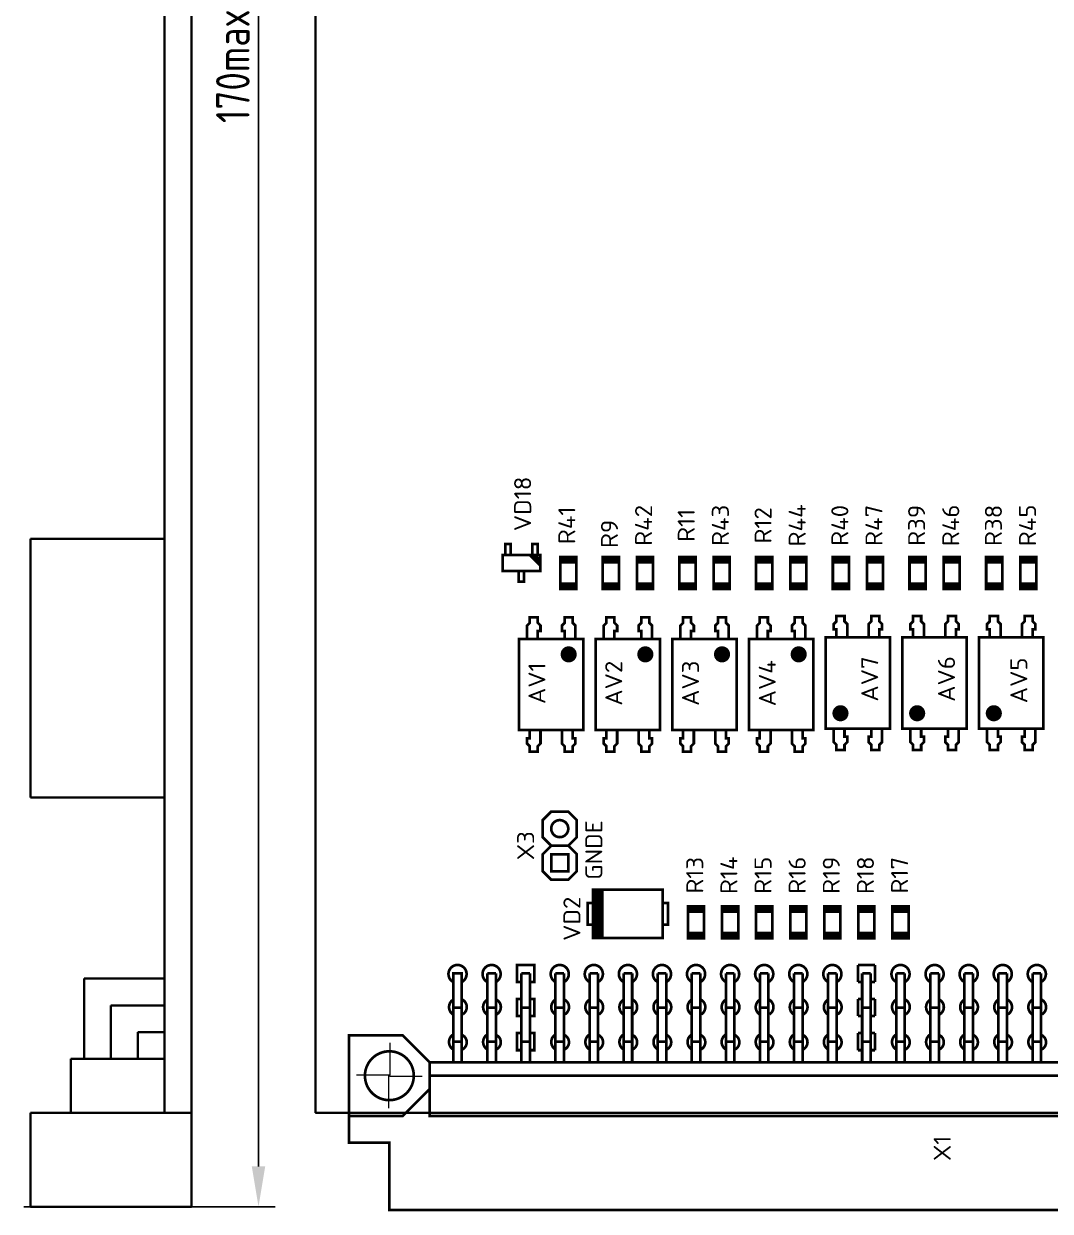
# Model space of a CAD drawing. Header units: millimetres. Extents: x 327 to 592, y -3056 to -2879.
# Drawn here: x 330.5 to 407, y -3056.3 to -2967.8 of the extents above; entities that cross this region are included whole.
import ezdxf
from ezdxf.enums import TextEntityAlignment as Align

# ---------------------------------------------------------------- set-up
doc = ezdxf.new("R2010")
doc.units = ezdxf.units.MM
for name, color, linetype, lineweight in [('BOARD', 173, 'Continuous', 35), ('TOP', 7, 'Continuous', 35), ('РАЗМЕРЫ', 7, 'Continuous', 25)]:
    doc.layers.add(name, color=color, linetype=linetype, lineweight=lineweight)
doc.styles.get("Standard").update_dxf_attribs({"font": 'txt.shx'})
doc.styles.add('ГОСТ 2.304', font='CS_Gost2304.shx')
doc.dimstyles.new('ЕСКД', dxfattribs={"dimscale": 0, "dimtxt": 3, "dimasz": 3, "dimexe": 1.25, "dimexo": 0, "dimtad": 1, "dimtoh": 1, "dimdec": 1, "dimrnd": 0.5, "dimtxsty": 'ГОСТ 2.304', "dimcen": 5, "dimadec": 3, "dimazin": 2, "dimtfac": 0.75, "dimtdec": 4, "dimtmove": 1, "dimatfit": 3, "dimfxl": 1, "dimtolj": 1, "dimarcsym": 0})

# ---------------------------------------------------------------- blocks, each defined once
blk = doc.blocks.new('*D30')
at = {"layer": 'Defpoints', "color": 0}
for p in [(330.5, -2886), (330.5, -3056), (348, -3056)]:
    blk.add_point(p, dxfattribs=at)
at = {"layer": 'РАЗМЕРЫ', "color": 0, "lineweight": -2}
for p, q in [((330.5, -2886), (349.25, -2886)), ((348, -2889), (348, -3053)), ((330.5, -3056), (349.25, -3056))]:
    blk.add_line(p, q, dxfattribs=at)
at = {"layer": 'РАЗМЕРЫ', "color": 0}
for points in [[(348.5, -2889), (347.5, -2889), (348, -2886)], [(347.5, -3053), (348.5, -3053), (348, -3056)]]:
    blk.add_solid(points, dxfattribs=at)
at = {"layer": 'РАЗМЕРЫ', "color": 0, "insert": (346.086, -2971), "char_height": 2.5, "attachment_point": 5, "rotation": 90, "style": 'ГОСТ 2.304'}
blk.add_mtext('\\A1;170max', dxfattribs=at)

msp = doc.modelspace()

# ---------------------------------------------------------------- linework, layer by layer
at = {"layer": 'BOARD'}
msp.add_lwpolyline([(343, -3049), (341, -3049), (341, -2889), (343, -2889)], close=True, dxfattribs=at)
msp.add_lwpolyline([(563.266, -2889), (585.503, -2889), (585.503, -3049), (352.253, -3049), (352.253, -2889), (487.533, -2889)], dxfattribs=at)
at = {"layer": 'TOP'}
for p, q in [((341, -3006.235), (331, -3006.235)), ((331, -3006.235), (331, -3025.51)), ((331, -3025.51), (341, -3025.51)), ((335, -3044.971), (335, -3039)), ((335, -3039), (341, -3039)), ((337, -3044.971), (337, -3041)), ((337, -3041), (341, -3041)), ((339, -3044.971), (339, -3043)), ((339, -3043), (341, -3043)), ((341, -3044.971), (334, -3044.971)), ((334, -3044.971), (334, -3049)), ((341, -3049), (331, -3049)), ((331, -3049), (331, -3056)), ((343, -3056), (343, -3049)), ((331, -3056), (343, -3056))]:
    msp.add_line(p, q, dxfattribs=at)
for points, const_width in [([(366.798, -3007.42), (366.798, -3006.62), (366.398, -3006.62), (366.398, -3007.42)], 0.2), ([(368.998, -3008.02), (368.398, -3007.42), (368.398, -3006.62), (368.798, -3006.62), (368.798, -3007.42)], 0.2), ([(366.198, -3008.62), (367.398, -3008.62), (367.398, -3009.42), (367.798, -3009.42), (367.798, -3008.62), (368.998, -3008.62), (368.998, -3007.42), (366.198, -3007.42), (366.198, -3008.62)], 0.2), ([(368.198, -3007.42), (368.998, -3008.22)], 0.2), ([(368.598, -3007.42), (368.998, -3007.82)], 0.2), ([(370.488, -3009.975), (371.688, -3009.975), (371.688, -3007.575), (370.488, -3007.575), (370.488, -3009.975)], 0.2), ([(371.688, -3007.775), (370.488, -3007.775)], 0.2), ([(371.688, -3007.975), (370.488, -3007.975)], 0.2), ([(373.663, -3009.975), (374.863, -3009.975), (374.863, -3007.575), (373.663, -3007.575), (373.663, -3009.975)], 0.2), ([(374.863, -3007.775), (373.663, -3007.775)], 0.2), ([(374.863, -3007.975), (373.663, -3007.975)], 0.2), ([(376.203, -3009.975), (377.403, -3009.975), (377.403, -3007.575), (376.203, -3007.575), (376.203, -3009.975)], 0.2), ([(377.403, -3007.775), (376.203, -3007.775)], 0.2), ([(377.403, -3007.975), (376.203, -3007.975)], 0.2), ([(379.378, -3009.975), (380.578, -3009.975), (380.578, -3007.575), (379.378, -3007.575), (379.378, -3009.975)], 0.2), ([(380.578, -3007.775), (379.378, -3007.775)], 0.2), ([(380.578, -3007.975), (379.378, -3007.975)], 0.2), ([(381.918, -3009.975), (383.118, -3009.975), (383.118, -3007.575), (381.918, -3007.575), (381.918, -3009.975)], 0.2), ([(383.118, -3007.775), (381.918, -3007.775)], 0.2), ([(383.118, -3007.975), (381.918, -3007.975)], 0.2), ([(385.093, -3009.975), (386.293, -3009.975), (386.293, -3007.575), (385.093, -3007.575), (385.093, -3009.975)], 0.2), ([(386.293, -3007.775), (385.093, -3007.775)], 0.2), ([(386.293, -3007.975), (385.093, -3007.975)], 0.2), ([(387.633, -3009.975), (388.833, -3009.975), (388.833, -3007.575), (387.633, -3007.575), (387.633, -3009.975)], 0.2), ([(388.833, -3007.775), (387.633, -3007.775)], 0.2), ([(388.833, -3007.975), (387.633, -3007.975)], 0.2), ([(392.008, -3007.575), (390.808, -3007.575), (390.808, -3009.975), (392.008, -3009.975), (392.008, -3007.575)], 0.2), ([(390.808, -3007.775), (392.008, -3007.775)], 0.2), ([(390.808, -3007.975), (392.008, -3007.975)], 0.2), ([(394.548, -3007.575), (393.348, -3007.575), (393.348, -3009.975), (394.548, -3009.975), (394.548, -3007.575)], 0.2), ([(393.348, -3007.775), (394.548, -3007.775)], 0.2), ([(393.348, -3007.975), (394.548, -3007.975)], 0.2), ([(397.723, -3007.575), (396.523, -3007.575), (396.523, -3009.975), (397.723, -3009.975), (397.723, -3007.575)], 0.2), ([(396.523, -3007.775), (397.723, -3007.775)], 0.2), ([(396.523, -3007.975), (397.723, -3007.975)], 0.2), ([(400.263, -3007.575), (399.063, -3007.575), (399.063, -3009.975), (400.263, -3009.975), (400.263, -3007.575)], 0.2), ([(399.063, -3007.775), (400.263, -3007.775)], 0.2), ([(399.063, -3007.975), (400.263, -3007.975)], 0.2), ([(403.438, -3007.575), (402.238, -3007.575), (402.238, -3009.975), (403.438, -3009.975), (403.438, -3007.575)], 0.2), ([(402.238, -3007.775), (403.438, -3007.775)], 0.2), ([(402.238, -3007.975), (403.438, -3007.975)], 0.2), ([(405.978, -3007.575), (404.778, -3007.575), (404.778, -3009.975), (405.978, -3009.975), (405.978, -3007.575)], 0.2), ([(404.778, -3007.775), (405.978, -3007.775)], 0.2), ([(404.778, -3007.975), (405.978, -3007.975)], 0.2), ([(367.798, -3008.62), (367.398, -3008.62)], 0.2), ([(371.688, -3009.575), (370.488, -3009.575)], 0.2), ([(371.688, -3009.775), (370.488, -3009.775)], 0.2), ([(374.863, -3009.575), (373.663, -3009.575)], 0.2), ([(374.863, -3009.775), (373.663, -3009.775)], 0.2), ([(377.403, -3009.575), (376.203, -3009.575)], 0.2), ([(377.403, -3009.775), (376.203, -3009.775)], 0.2), ([(380.578, -3009.575), (379.378, -3009.575)], 0.2), ([(380.578, -3009.775), (379.378, -3009.775)], 0.2), ([(383.118, -3009.575), (381.918, -3009.575)], 0.2), ([(383.118, -3009.775), (381.918, -3009.775)], 0.2), ([(386.293, -3009.575), (385.093, -3009.575)], 0.2), ([(386.293, -3009.775), (385.093, -3009.775)], 0.2), ([(388.833, -3009.575), (387.633, -3009.575)], 0.2), ([(388.833, -3009.775), (387.633, -3009.775)], 0.2), ([(390.808, -3009.575), (392.008, -3009.575)], 0.2), ([(390.808, -3009.775), (392.008, -3009.775)], 0.2), ([(393.348, -3009.575), (394.548, -3009.575)], 0.2), ([(393.348, -3009.775), (394.548, -3009.775)], 0.2), ([(396.523, -3009.575), (397.723, -3009.575)], 0.2), ([(396.523, -3009.775), (397.723, -3009.775)], 0.2), ([(399.063, -3009.575), (400.263, -3009.575)], 0.2), ([(399.063, -3009.775), (400.263, -3009.775)], 0.2), ([(402.238, -3009.575), (403.438, -3009.575)], 0.2), ([(402.238, -3009.775), (403.438, -3009.775)], 0.2), ([(404.778, -3009.575), (405.978, -3009.575)], 0.2), ([(404.778, -3009.775), (405.978, -3009.775)], 0.2), ([(368.018, -3013.685), (368.018, -3012.685), (368.218, -3012.485), (368.218, -3012.085), (368.818, -3012.085), (368.818, -3012.485), (369.018, -3012.685), (369.018, -3013.085), (368.818, -3013.085), (368.818, -3013.685)], 0.2), ([(371.618, -3013.685), (371.618, -3012.685), (371.418, -3012.485), (371.418, -3012.085), (370.818, -3012.085), (370.818, -3012.485), (370.618, -3012.685), (370.618, -3013.085), (370.818, -3013.085), (370.818, -3013.685)], 0.2), ([(373.733, -3013.685), (373.733, -3012.685), (373.933, -3012.485), (373.933, -3012.085), (374.533, -3012.085), (374.533, -3012.485), (374.733, -3012.685), (374.733, -3013.085), (374.533, -3013.085), (374.533, -3013.685)], 0.2), ([(377.333, -3013.685), (377.333, -3012.685), (377.133, -3012.485), (377.133, -3012.085), (376.533, -3012.085), (376.533, -3012.485), (376.333, -3012.685), (376.333, -3013.085), (376.533, -3013.085), (376.533, -3013.685)], 0.2), ([(379.448, -3013.685), (379.448, -3012.685), (379.648, -3012.485), (379.648, -3012.085), (380.248, -3012.085), (380.248, -3012.485), (380.448, -3012.685), (380.448, -3013.085), (380.248, -3013.085), (380.248, -3013.685)], 0.2), ([(383.048, -3013.685), (383.048, -3012.685), (382.848, -3012.485), (382.848, -3012.085), (382.248, -3012.085), (382.248, -3012.485), (382.048, -3012.685), (382.048, -3013.085), (382.248, -3013.085), (382.248, -3013.685)], 0.2), ([(385.163, -3013.685), (385.163, -3012.685), (385.363, -3012.485), (385.363, -3012.085), (385.963, -3012.085), (385.963, -3012.485), (386.163, -3012.685), (386.163, -3013.085), (385.963, -3013.085), (385.963, -3013.685)], 0.2), ([(388.763, -3013.685), (388.763, -3012.685), (388.563, -3012.485), (388.563, -3012.085), (387.963, -3012.085), (387.963, -3012.485), (387.763, -3012.685), (387.763, -3013.085), (387.963, -3013.085), (387.963, -3013.685)], 0.2), ([(391.878, -3013.575), (391.878, -3012.575), (391.678, -3012.375), (391.678, -3011.975), (391.078, -3011.975), (391.078, -3012.375), (390.878, -3012.575), (390.878, -3012.975), (391.078, -3012.975), (391.078, -3013.575)], 0.2), ([(393.478, -3013.575), (393.478, -3012.575), (393.678, -3012.375), (393.678, -3011.975), (394.278, -3011.975), (394.278, -3012.375), (394.478, -3012.575), (394.478, -3012.975), (394.278, -3012.975), (394.278, -3013.575)], 0.2), ([(397.593, -3013.575), (397.593, -3012.575), (397.393, -3012.375), (397.393, -3011.975), (396.793, -3011.975), (396.793, -3012.375), (396.593, -3012.575), (396.593, -3012.975), (396.793, -3012.975), (396.793, -3013.575)], 0.2), ([(399.193, -3013.575), (399.193, -3012.575), (399.393, -3012.375), (399.393, -3011.975), (399.993, -3011.975), (399.993, -3012.375), (400.193, -3012.575), (400.193, -3012.975), (399.993, -3012.975), (399.993, -3013.575)], 0.2), ([(403.308, -3013.575), (403.308, -3012.575), (403.108, -3012.375), (403.108, -3011.975), (402.508, -3011.975), (402.508, -3012.375), (402.308, -3012.575), (402.308, -3012.975), (402.508, -3012.975), (402.508, -3013.575)], 0.2), ([(404.908, -3013.575), (404.908, -3012.575), (405.108, -3012.375), (405.108, -3011.975), (405.708, -3011.975), (405.708, -3012.375), (405.908, -3012.575), (405.908, -3012.975), (405.708, -3012.975), (405.708, -3013.575)], 0.2), ([(390.278, -3013.575), (395.078, -3013.575), (395.078, -3020.375), (390.278, -3020.375), (390.278, -3013.575)], 0.2), ([(395.993, -3013.575), (400.793, -3013.575), (400.793, -3020.375), (395.993, -3020.375), (395.993, -3013.575)], 0.2), ([(401.708, -3013.575), (406.508, -3013.575), (406.508, -3020.375), (401.708, -3020.375), (401.708, -3013.575)], 0.2), ([(372.218, -3020.485), (367.418, -3020.485), (367.418, -3013.685), (372.218, -3013.685), (372.218, -3020.485)], 0.2), ([(377.933, -3020.485), (373.133, -3020.485), (373.133, -3013.685), (377.933, -3013.685), (377.933, -3020.485)], 0.2), ([(383.648, -3020.485), (378.848, -3020.485), (378.848, -3013.685), (383.648, -3013.685), (383.648, -3020.485)], 0.2), ([(389.363, -3020.485), (384.563, -3020.485), (384.563, -3013.685), (389.363, -3013.685), (389.363, -3020.485)], 0.2), ([(369.018, -3020.485), (369.018, -3021.485), (368.818, -3021.685), (368.818, -3022.085), (368.218, -3022.085), (368.218, -3021.685), (368.018, -3021.485), (368.018, -3021.085), (368.218, -3021.085), (368.218, -3020.485)], 0.2), ([(370.618, -3020.485), (370.618, -3021.485), (370.818, -3021.685), (370.818, -3022.085), (371.418, -3022.085), (371.418, -3021.685), (371.618, -3021.485), (371.618, -3021.085), (371.418, -3021.085), (371.418, -3020.485)], 0.2), ([(374.733, -3020.485), (374.733, -3021.485), (374.533, -3021.685), (374.533, -3022.085), (373.933, -3022.085), (373.933, -3021.685), (373.733, -3021.485), (373.733, -3021.085), (373.933, -3021.085), (373.933, -3020.485)], 0.2), ([(376.333, -3020.485), (376.333, -3021.485), (376.533, -3021.685), (376.533, -3022.085), (377.133, -3022.085), (377.133, -3021.685), (377.333, -3021.485), (377.333, -3021.085), (377.133, -3021.085), (377.133, -3020.485)], 0.2), ([(380.448, -3020.485), (380.448, -3021.485), (380.248, -3021.685), (380.248, -3022.085), (379.648, -3022.085), (379.648, -3021.685), (379.448, -3021.485), (379.448, -3021.085), (379.648, -3021.085), (379.648, -3020.485)], 0.2), ([(382.048, -3020.485), (382.048, -3021.485), (382.248, -3021.685), (382.248, -3022.085), (382.848, -3022.085), (382.848, -3021.685), (383.048, -3021.485), (383.048, -3021.085), (382.848, -3021.085), (382.848, -3020.485)], 0.2), ([(386.163, -3020.485), (386.163, -3021.485), (385.963, -3021.685), (385.963, -3022.085), (385.363, -3022.085), (385.363, -3021.685), (385.163, -3021.485), (385.163, -3021.085), (385.363, -3021.085), (385.363, -3020.485)], 0.2), ([(387.763, -3020.485), (387.763, -3021.485), (387.963, -3021.685), (387.963, -3022.085), (388.563, -3022.085), (388.563, -3021.685), (388.763, -3021.485), (388.763, -3021.085), (388.563, -3021.085), (388.563, -3020.485)], 0.2), ([(390.878, -3020.375), (390.878, -3021.375), (391.078, -3021.575), (391.078, -3021.975), (391.678, -3021.975), (391.678, -3021.575), (391.878, -3021.375), (391.878, -3020.975), (391.678, -3020.975), (391.678, -3020.375)], 0.2), ([(394.478, -3020.375), (394.478, -3021.375), (394.278, -3021.575), (394.278, -3021.975), (393.678, -3021.975), (393.678, -3021.575), (393.478, -3021.375), (393.478, -3020.975), (393.678, -3020.975), (393.678, -3020.375)], 0.2), ([(396.593, -3020.375), (396.593, -3021.375), (396.793, -3021.575), (396.793, -3021.975), (397.393, -3021.975), (397.393, -3021.575), (397.593, -3021.375), (397.593, -3020.975), (397.393, -3020.975), (397.393, -3020.375)], 0.2), ([(400.193, -3020.375), (400.193, -3021.375), (399.993, -3021.575), (399.993, -3021.975), (399.393, -3021.975), (399.393, -3021.575), (399.193, -3021.375), (399.193, -3020.975), (399.393, -3020.975), (399.393, -3020.375)], 0.2), ([(402.308, -3020.375), (402.308, -3021.375), (402.508, -3021.575), (402.508, -3021.975), (403.108, -3021.975), (403.108, -3021.575), (403.308, -3021.375), (403.308, -3020.975), (403.108, -3020.975), (403.108, -3020.375)], 0.2), ([(405.908, -3020.375), (405.908, -3021.375), (405.708, -3021.575), (405.708, -3021.975), (405.108, -3021.975), (405.108, -3021.575), (404.908, -3021.375), (404.908, -3020.975), (405.108, -3020.975), (405.108, -3020.375)], 0.2), ([(371.723, -3029.73), (371.088, -3029.095), (371.723, -3028.46), (371.723, -3027.19), (371.088, -3026.555), (369.818, -3026.555), (369.183, -3027.19), (369.183, -3028.46), (369.818, -3029.095), (369.183, -3029.73), (369.183, -3031), (369.818, -3031.635), (371.088, -3031.635), (371.723, -3031), (371.723, -3029.73)], 0.2), ([(369.818, -3029.095), (371.088, -3029.095)], 0.2), ([(369.818, -3031), (369.818, -3029.73), (371.088, -3029.73), (371.088, -3031), (369.818, -3031)], 0.2), ([(372.933, -3035.977), (372.933, -3032.373), (378.133, -3032.373), (378.133, -3035.977), (372.933, -3035.977)], 0.2), ([(373.033, -3035.977), (373.033, -3032.373)], 0.2), ([(373.133, -3035.977), (373.133, -3032.373)], 0.2), ([(373.233, -3035.977), (373.233, -3032.373)], 0.2), ([(373.333, -3035.977), (373.333, -3032.373)], 0.2), ([(373.433, -3035.977), (373.433, -3032.373)], 0.2), ([(373.533, -3035.977), (373.533, -3032.373)], 0.2), ([(373.633, -3035.977), (373.633, -3032.373)], 0.2), ([(372.933, -3033.375), (372.533, -3033.375), (372.533, -3034.975), (373.133, -3034.975)], 0.2), ([(378.133, -3033.375), (378.533, -3033.375), (378.533, -3034.975), (378.133, -3034.975)], 0.2), ([(380.013, -3036.01), (381.213, -3036.01), (381.213, -3033.61), (380.013, -3033.61), (380.013, -3036.01)], 0.2), ([(381.213, -3033.81), (380.013, -3033.81)], 0.2), ([(382.553, -3036.01), (383.753, -3036.01), (383.753, -3033.61), (382.553, -3033.61), (382.553, -3036.01)], 0.2), ([(383.753, -3033.81), (382.553, -3033.81)], 0.2), ([(385.093, -3036.01), (386.293, -3036.01), (386.293, -3033.61), (385.093, -3033.61), (385.093, -3036.01)], 0.2), ([(386.293, -3033.81), (385.093, -3033.81)], 0.2), ([(387.633, -3036.01), (388.833, -3036.01), (388.833, -3033.61), (387.633, -3033.61), (387.633, -3036.01)], 0.2), ([(388.833, -3033.81), (387.633, -3033.81)], 0.2), ([(391.373, -3033.61), (390.173, -3033.61), (390.173, -3036.01), (391.373, -3036.01), (391.373, -3033.61)], 0.2), ([(390.173, -3033.81), (391.373, -3033.81)], 0.2), ([(393.913, -3033.61), (392.713, -3033.61), (392.713, -3036.01), (393.913, -3036.01), (393.913, -3033.61)], 0.2), ([(392.713, -3033.81), (393.913, -3033.81)], 0.2), ([(396.453, -3033.61), (395.253, -3033.61), (395.253, -3036.01), (396.453, -3036.01), (396.453, -3033.61)], 0.2), ([(395.253, -3033.81), (396.453, -3033.81)], 0.2), ([(381.213, -3034.01), (380.013, -3034.01)], 0.2), ([(383.753, -3034.01), (382.553, -3034.01)], 0.2), ([(386.293, -3034.01), (385.093, -3034.01)], 0.2), ([(388.833, -3034.01), (387.633, -3034.01)], 0.2), ([(390.173, -3034.01), (391.373, -3034.01)], 0.2), ([(392.713, -3034.01), (393.913, -3034.01)], 0.2), ([(395.253, -3034.01), (396.453, -3034.01)], 0.2), ([(381.213, -3035.61), (380.013, -3035.61)], 0.2), ([(383.753, -3035.61), (382.553, -3035.61)], 0.2), ([(386.293, -3035.61), (385.093, -3035.61)], 0.2), ([(388.833, -3035.61), (387.633, -3035.61)], 0.2), ([(390.173, -3035.61), (391.373, -3035.61)], 0.2), ([(392.713, -3035.61), (393.913, -3035.61)], 0.2), ([(395.253, -3035.61), (396.453, -3035.61)], 0.2), ([(381.213, -3035.81), (380.013, -3035.81)], 0.2), ([(383.753, -3035.81), (382.553, -3035.81)], 0.2), ([(386.293, -3035.81), (385.093, -3035.81)], 0.2), ([(388.833, -3035.81), (387.633, -3035.81)], 0.2), ([(390.173, -3035.81), (391.373, -3035.81)], 0.2), ([(392.713, -3035.81), (393.913, -3035.81)], 0.2), ([(395.253, -3035.81), (396.453, -3035.81)], 0.2), ([(367.595, -3039.255), (367.278, -3039.255), (367.278, -3037.985), (368.548, -3037.985), (368.548, -3039.255), (368.231, -3039.255)], 0.2), ([(392.678, -3037.985), (393.948, -3037.985)], 0.2), ([(392.678, -3039.255), (392.678, -3037.985)], 0.2), ([(393.948, -3037.985), (393.948, -3039.255)], 0.2), ([(362.515, -3045.287), (362.515, -3038.62), (363.151, -3038.62), (363.151, -3045.287)], 0.2), ([(365.055, -3045.287), (365.055, -3038.62)], 0.2), ([(365.055, -3038.62), (365.691, -3038.62)], 0.2), ([(365.691, -3038.62), (365.691, -3045.287)], 0.2), ([(367.595, -3045.287), (367.595, -3038.62)], 0.2), ([(367.595, -3038.62), (368.231, -3038.62)], 0.2), ([(368.231, -3038.62), (368.231, -3045.287)], 0.2), ([(370.135, -3045.287), (370.135, -3038.62)], 0.2), ([(370.135, -3038.62), (370.771, -3038.62)], 0.2), ([(370.771, -3038.62), (370.771, -3045.287)], 0.2), ([(372.675, -3045.287), (372.675, -3038.62)], 0.2), ([(372.675, -3038.62), (373.311, -3038.62)], 0.2), ([(373.311, -3038.62), (373.311, -3045.287)], 0.2), ([(375.215, -3045.287), (375.215, -3038.62)], 0.2), ([(375.215, -3038.62), (375.851, -3038.62)], 0.2), ([(375.851, -3038.62), (375.851, -3045.287)], 0.2), ([(377.755, -3045.287), (377.755, -3038.62)], 0.2), ([(377.755, -3038.62), (378.391, -3038.62)], 0.2), ([(378.391, -3038.62), (378.391, -3045.287)], 0.2), ([(380.295, -3045.287), (380.295, -3038.62)], 0.2), ([(380.295, -3038.62), (380.931, -3038.62)], 0.2), ([(380.931, -3038.62), (380.931, -3045.287)], 0.2), ([(382.835, -3045.287), (382.835, -3038.62)], 0.2), ([(382.835, -3038.62), (383.471, -3038.62)], 0.2), ([(383.471, -3038.62), (383.471, -3045.287)], 0.2), ([(385.375, -3045.287), (385.375, -3038.62)], 0.2), ([(385.375, -3038.62), (386.011, -3038.62)], 0.2), ([(386.011, -3038.62), (386.011, -3045.287)], 0.2), ([(387.915, -3045.287), (387.915, -3038.62)], 0.2), ([(387.915, -3038.62), (388.551, -3038.62)], 0.2), ([(388.551, -3038.62), (388.551, -3045.287)], 0.2), ([(390.455, -3045.287), (390.455, -3038.62)], 0.2), ([(390.455, -3038.62), (391.091, -3038.62)], 0.2), ([(391.091, -3038.62), (391.091, -3045.287)], 0.2), ([(392.995, -3039.255), (392.678, -3039.255)], 0.2), ([(392.995, -3045.287), (392.995, -3038.62)], 0.2), ([(392.995, -3038.62), (393.631, -3038.62)], 0.2), ([(393.631, -3038.62), (393.631, -3045.287)], 0.2), ([(393.948, -3039.255), (393.631, -3039.255)], 0.2), ([(395.535, -3045.287), (395.535, -3038.62)], 0.2), ([(395.535, -3038.62), (396.171, -3038.62)], 0.2), ([(396.171, -3038.62), (396.171, -3045.287)], 0.2), ([(398.075, -3045.287), (398.075, -3038.62)], 0.2), ([(398.075, -3038.62), (398.711, -3038.62)], 0.2), ([(398.711, -3038.62), (398.711, -3045.287)], 0.2), ([(400.615, -3045.287), (400.615, -3038.62)], 0.2), ([(400.615, -3038.62), (401.251, -3038.62)], 0.2), ([(401.251, -3038.62), (401.251, -3045.287)], 0.2), ([(403.155, -3045.287), (403.155, -3038.62)], 0.2), ([(403.155, -3038.62), (403.791, -3038.62)], 0.2), ([(403.791, -3038.62), (403.791, -3045.287)], 0.2), ([(405.695, -3045.287), (405.695, -3038.62)], 0.2), ([(405.695, -3038.62), (406.331, -3038.62)], 0.2), ([(406.331, -3038.62), (406.331, -3045.287)], 0.2), ([(367.595, -3041.795), (367.278, -3041.795), (367.278, -3040.525), (367.595, -3040.525)], 0.2), ([(368.231, -3040.525), (368.548, -3040.525), (368.548, -3041.795), (368.231, -3041.795)], 0.2), ([(392.678, -3040.525), (392.995, -3040.525)], 0.2), ([(392.678, -3041.795), (392.678, -3040.525)], 0.2), ([(393.631, -3040.525), (393.948, -3040.525)], 0.2), ([(393.948, -3040.525), (393.948, -3041.795)], 0.2), ([(362.515, -3041.16), (363.151, -3041.16)], 0.2), ([(365.055, -3041.16), (365.691, -3041.16)], 0.2), ([(367.595, -3041.16), (368.231, -3041.16)], 0.2), ([(370.135, -3041.16), (370.771, -3041.16)], 0.2), ([(372.675, -3041.16), (373.311, -3041.16)], 0.2), ([(375.215, -3041.16), (375.851, -3041.16)], 0.2), ([(377.755, -3041.16), (378.391, -3041.16)], 0.2), ([(380.295, -3041.16), (380.931, -3041.16)], 0.2), ([(382.835, -3041.16), (383.471, -3041.16)], 0.2), ([(385.375, -3041.16), (386.011, -3041.16)], 0.2), ([(387.915, -3041.16), (388.551, -3041.16)], 0.2), ([(390.455, -3041.16), (391.091, -3041.16)], 0.2), ([(392.995, -3041.795), (392.678, -3041.795)], 0.2), ([(392.995, -3041.16), (393.631, -3041.16)], 0.2), ([(393.948, -3041.795), (393.631, -3041.795)], 0.2), ([(395.535, -3041.16), (396.171, -3041.16)], 0.2), ([(398.075, -3041.16), (398.711, -3041.16)], 0.2), ([(400.615, -3041.16), (401.251, -3041.16)], 0.2), ([(403.155, -3041.16), (403.791, -3041.16)], 0.2), ([(405.695, -3041.16), (406.331, -3041.16)], 0.2), ([(442.753, -3056.24), (357.753, -3056.24), (357.753, -3051.24), (354.753, -3051.24), (354.753, -3043.24), (358.753, -3043.24), (360.753, -3045.24), (443.753, -3045.24), (445.753, -3043.24), (449.753, -3043.24), (449.753, -3051.24), (446.753, -3051.24), (446.753, -3056.24), (442.753, -3056.24)], 0.2), ([(367.595, -3044.335), (367.278, -3044.335), (367.278, -3043.065), (367.595, -3043.065)], 0.2), ([(368.231, -3043.065), (368.548, -3043.065), (368.548, -3044.335), (368.231, -3044.335)], 0.2), ([(392.678, -3043.065), (392.995, -3043.065)], 0.2), ([(392.678, -3044.335), (392.678, -3043.065)], 0.2), ([(393.631, -3043.065), (393.948, -3043.065)], 0.2), ([(393.948, -3043.065), (393.948, -3044.335)], 0.2), ([(357.803, -3043.775), (357.803, -3046.175), (357.753, -3046.225), (357.753, -3046.24), (357.718, -3046.275), (357.703, -3046.275), (357.703, -3048.675)], 0.1), ([(362.515, -3043.7), (363.151, -3043.7)], 0.2), ([(365.055, -3043.7), (365.691, -3043.7)], 0.2), ([(367.595, -3043.7), (368.231, -3043.7)], 0.2), ([(370.135, -3043.7), (370.771, -3043.7)], 0.2), ([(372.675, -3043.7), (373.311, -3043.7)], 0.2), ([(375.215, -3043.7), (375.851, -3043.7)], 0.2), ([(377.755, -3043.7), (378.391, -3043.7)], 0.2), ([(380.295, -3043.7), (380.931, -3043.7)], 0.2), ([(382.835, -3043.7), (383.471, -3043.7)], 0.2), ([(385.375, -3043.7), (386.011, -3043.7)], 0.2), ([(387.915, -3043.7), (388.551, -3043.7)], 0.2), ([(390.455, -3043.7), (391.091, -3043.7)], 0.2), ([(392.995, -3044.335), (392.678, -3044.335)], 0.2), ([(392.995, -3043.7), (393.631, -3043.7)], 0.2), ([(393.948, -3044.335), (393.631, -3044.335)], 0.2), ([(395.535, -3043.7), (396.171, -3043.7)], 0.2), ([(398.075, -3043.7), (398.711, -3043.7)], 0.2), ([(400.615, -3043.7), (401.251, -3043.7)], 0.2), ([(403.155, -3043.7), (403.791, -3043.7)], 0.2), ([(405.695, -3043.7), (406.331, -3043.7)], 0.2), ([(360.753, -3046.24), (443.753, -3046.24), (443.753, -3049.24), (360.753, -3049.24), (360.753, -3045.24)], 0.2), ([(355.303, -3046.175), (357.703, -3046.175), (357.753, -3046.225), (357.753, -3046.24), (357.788, -3046.275), (360.203, -3046.275)], 0.1), ([(360.753, -3047.24), (358.753, -3049.24), (354.753, -3049.24)], 0.2)]:
    msp.add_lwpolyline(points, dxfattribs=dict(at, const_width=const_width))
for points, const_width in [([(371.118, -3014.535, 1), (371.118, -3015.135, 1), (371.118, -3014.535)], 0.6), ([(376.833, -3014.535, 1), (376.833, -3015.135, 1), (376.833, -3014.535)], 0.6), ([(382.548, -3014.535, 1), (382.548, -3015.135, 1), (382.548, -3014.535)], 0.6), ([(388.263, -3014.535, 1), (388.263, -3015.135, 1), (388.263, -3014.535)], 0.6), ([(391.378, -3018.925, 1), (391.378, -3019.525, 1), (391.378, -3018.925)], 0.6), ([(397.093, -3018.925, 1), (397.093, -3019.525, 1), (397.093, -3018.925)], 0.6), ([(402.808, -3018.925, 1), (402.808, -3019.525, 1), (402.808, -3018.925)], 0.6), ([(370.453, -3027.19, 1), (370.453, -3028.46, 1), (370.453, -3027.19)], 0.2), ([(362.515, -3039.255, -3.994451), (363.151, -3039.255)], 0.2), ([(365.055, -3039.255, -3.994451), (365.691, -3039.255)], 0.2), ([(370.135, -3039.255, -3.994451), (370.771, -3039.255)], 0.2), ([(372.675, -3039.255, -3.994451), (373.311, -3039.255)], 0.2), ([(375.215, -3039.255, -3.994451), (375.851, -3039.255)], 0.2), ([(377.755, -3039.255, -3.994451), (378.391, -3039.255)], 0.2), ([(380.295, -3039.255, -3.994451), (380.931, -3039.255)], 0.2), ([(382.835, -3039.255, -3.994451), (383.471, -3039.255)], 0.2), ([(385.375, -3039.255, -3.994451), (386.011, -3039.255)], 0.2), ([(387.915, -3039.255, -3.994451), (388.551, -3039.255)], 0.2), ([(390.455, -3039.255, -3.994451), (391.091, -3039.255)], 0.2), ([(395.535, -3039.255, -3.994451), (396.171, -3039.255)], 0.2), ([(398.075, -3039.255, -3.994451), (398.711, -3039.255)], 0.2), ([(400.615, -3039.255, -3.994451), (401.251, -3039.255)], 0.2), ([(403.155, -3039.255, -3.994451), (403.791, -3039.255)], 0.2), ([(405.695, -3039.255, -3.994451), (406.331, -3039.255)], 0.2), ([(362.503, -3041.675, -0.548946), (362.503, -3040.575)], 0.2), ([(363.229, -3041.659, 0.566199), (363.203, -3040.575)], 0.2), ([(365.043, -3041.675, -0.548946), (365.043, -3040.575)], 0.2), ([(365.769, -3041.659, 0.566199), (365.743, -3040.575)], 0.2), ([(370.123, -3041.675, -0.548946), (370.123, -3040.575)], 0.2), ([(370.849, -3041.659, 0.566199), (370.823, -3040.575)], 0.2), ([(372.663, -3041.675, -0.548946), (372.663, -3040.575)], 0.2), ([(373.389, -3041.659, 0.566199), (373.363, -3040.575)], 0.2), ([(375.203, -3041.675, -0.548946), (375.203, -3040.575)], 0.2), ([(375.929, -3041.659, 0.566199), (375.903, -3040.575)], 0.2), ([(377.743, -3041.675, -0.548946), (377.743, -3040.575)], 0.2), ([(378.469, -3041.659, 0.566199), (378.443, -3040.575)], 0.2), ([(380.283, -3041.675, -0.548946), (380.283, -3040.575)], 0.2), ([(381.009, -3041.659, 0.566199), (380.983, -3040.575)], 0.2), ([(382.823, -3041.675, -0.548946), (382.823, -3040.575)], 0.2), ([(383.549, -3041.659, 0.566199), (383.523, -3040.575)], 0.2), ([(385.363, -3041.675, -0.548946), (385.363, -3040.575)], 0.2), ([(386.089, -3041.659, 0.566199), (386.063, -3040.575)], 0.2), ([(387.903, -3041.675, -0.548946), (387.903, -3040.575)], 0.2), ([(388.629, -3041.659, 0.566199), (388.603, -3040.575)], 0.2), ([(390.443, -3041.675, -0.548946), (390.443, -3040.575)], 0.2), ([(391.169, -3041.659, 0.566199), (391.143, -3040.575)], 0.2), ([(395.523, -3041.675, -0.548946), (395.523, -3040.575)], 0.2), ([(396.249, -3041.659, 0.566199), (396.223, -3040.575)], 0.2), ([(398.063, -3041.675, -0.548946), (398.063, -3040.575)], 0.2), ([(398.789, -3041.659, 0.566199), (398.763, -3040.575)], 0.2), ([(400.603, -3041.675, -0.548946), (400.603, -3040.575)], 0.2), ([(401.329, -3041.659, 0.566199), (401.303, -3040.575)], 0.2), ([(403.143, -3041.675, -0.548946), (403.143, -3040.575)], 0.2), ([(403.869, -3041.659, 0.566199), (403.843, -3040.575)], 0.2), ([(405.683, -3041.675, -0.548946), (405.683, -3040.575)], 0.2), ([(406.409, -3041.659, 0.566199), (406.383, -3040.575)], 0.2), ([(362.503, -3044.275, -0.548946), (362.503, -3043.175)], 0.2), ([(363.203, -3044.275, 0.663793), (363.103, -3043.175)], 0.2), ([(365.043, -3044.275, -0.548946), (365.043, -3043.175)], 0.2), ([(365.743, -3044.275, 0.663793), (365.643, -3043.175)], 0.2), ([(370.123, -3044.275, -0.548946), (370.123, -3043.175)], 0.2), ([(370.823, -3044.275, 0.663793), (370.723, -3043.175)], 0.2), ([(372.663, -3044.275, -0.548946), (372.663, -3043.175)], 0.2), ([(373.363, -3044.275, 0.663793), (373.263, -3043.175)], 0.2), ([(375.203, -3044.275, -0.548946), (375.203, -3043.175)], 0.2), ([(375.903, -3044.275, 0.663793), (375.803, -3043.175)], 0.2), ([(377.743, -3044.275, -0.548946), (377.743, -3043.175)], 0.2), ([(378.443, -3044.275, 0.663793), (378.343, -3043.175)], 0.2), ([(380.283, -3044.275, -0.548946), (380.283, -3043.175)], 0.2), ([(380.983, -3044.275, 0.663793), (380.883, -3043.175)], 0.2), ([(382.823, -3044.275, -0.548946), (382.823, -3043.175)], 0.2), ([(383.523, -3044.275, 0.663793), (383.423, -3043.175)], 0.2), ([(385.363, -3044.275, -0.548946), (385.363, -3043.175)], 0.2), ([(386.063, -3044.275, 0.663793), (385.963, -3043.175)], 0.2), ([(387.903, -3044.275, -0.548946), (387.903, -3043.175)], 0.2), ([(388.603, -3044.275, 0.663793), (388.503, -3043.175)], 0.2), ([(390.443, -3044.275, -0.548946), (390.443, -3043.175)], 0.2), ([(391.143, -3044.275, 0.663793), (391.043, -3043.175)], 0.2), ([(395.523, -3044.275, -0.548946), (395.523, -3043.175)], 0.2), ([(396.223, -3044.275, 0.663793), (396.123, -3043.175)], 0.2), ([(398.063, -3044.275, -0.548946), (398.063, -3043.175)], 0.2), ([(398.763, -3044.275, 0.663793), (398.663, -3043.175)], 0.2), ([(400.603, -3044.275, -0.548946), (400.603, -3043.175)], 0.2), ([(401.303, -3044.275, 0.663793), (401.203, -3043.175)], 0.2), ([(403.143, -3044.275, -0.548946), (403.143, -3043.175)], 0.2), ([(403.843, -3044.275, 0.663793), (403.743, -3043.175)], 0.2), ([(405.683, -3044.275, -0.548946), (405.683, -3043.175)], 0.2), ([(406.383, -3044.275, 0.663793), (406.283, -3043.175)], 0.2), ([(357.753, -3044.419, 1), (357.753, -3048.061, 1), (357.753, -3044.419)], 0.2)]:
    msp.add_lwpolyline(points, format="xyb", dxfattribs=dict(at, const_width=const_width))

# ---------------------------------------------------------------- texts
at = {"layer": 'TOP', "width": 1.019685}
for s, p in [('VD18', (368.323, -3003.62)), ('R44', (388.785, -3005.222)), ('R41', (371.613, -3005.222)), ('R42', (377.337, -3005.222)), ('R11', (380.517, -3005.222)), ('R43', (383.061, -3005.222)), ('R12', (386.241, -3005.222)), ('R40', (391.965, -3005.222)), ('R47', (394.509, -3005.222)), ('R39', (397.689, -3005.222)), ('R46', (400.233, -3005.222)), ('R38', (403.413, -3005.222)), ('R45', (405.957, -3005.222)), ('R9', (374.793, -3005.858)), ('AV7', (394.191, -3016.67)), ('AV6', (399.915, -3016.67)), ('AV5', (405.308, -3016.775)), ('AV1', (369.387, -3016.988)), ('AV2', (375.111, -3016.988)), ('AV3', (380.835, -3016.988)), ('AV4', (386.559, -3016.988)), ('X3', (368.548, -3029.095)), ('R13', (381.153, -3031.298)), ('R14', (383.697, -3031.298)), ('R15', (386.241, -3031.298)), ('R16', (388.785, -3031.298)), ('R19', (391.329, -3031.298)), ('R18', (393.873, -3031.298)), ('R17', (396.417, -3031.298)), ('VD2', (371.996, -3034.544)), ('X1', (399.597, -3051.65))]:
    msp.add_text(s, height=1.27, rotation=90, dxfattribs=at).set_placement(p, align=Align.CENTER)
msp.add_text('GNDE', height=1.27, rotation=90, dxfattribs=at).set_placement((373.628, -3031.635))

# ---------------------------------------------------------------- dimensions: what is measured, and where the dimension line sits
at = {"layer": 'РАЗМЕРЫ'}
dim = msp.add_linear_dim(base=(348, -3056), p1=(330.5, -2886), p2=(330.5, -3056), angle=90, text='<>max', dimstyle='ЕСКД', override={"dimscale": 1, "dimtxt": 2.5, "dimasz": 3, "dimlfac": 1, "dimtxsty": 'ГОСТ 2.304', "dimsah": 1, "dimtolj": 1}, dxfattribs=at)
dim.commit()
dim.dimension.update_dxf_attribs({"geometry": '*D30', "text_midpoint": (346.086, -2971)})

doc.saveas('drawing.dxf')
